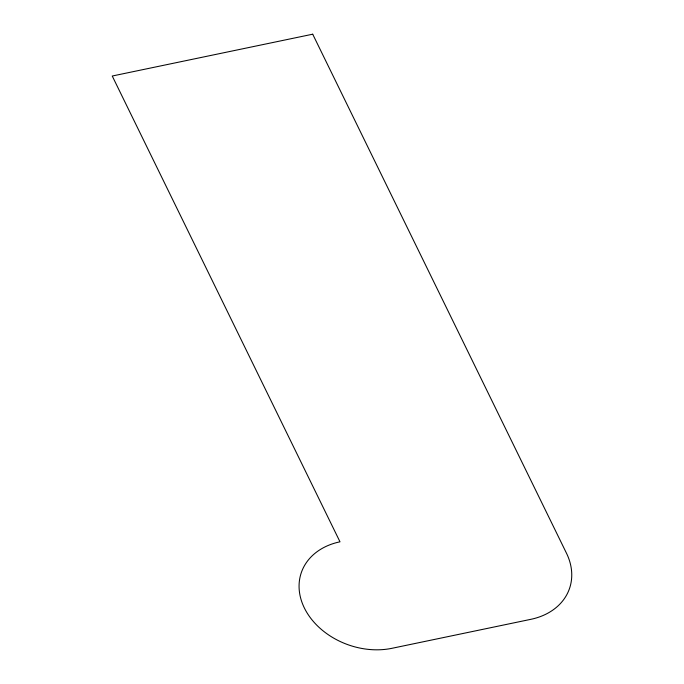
<?xml version="1.0" encoding="UTF-8"?>
<svg xmlns="http://www.w3.org/2000/svg" width="684" height="684" viewBox="0 0 684 684"><rect width="100%" height="100%" fill="white"/><g stroke="black" fill="none" stroke-linecap="round" stroke-linejoin="round"><path stroke-width="1.03" d="M312.708 34.2L112.244 76.018L339.991 541.813A68.477 52.839 19.3 0 0 304.337 607.922A68.477 52.839 19.3 0 0 392.052 648.287L530.835 619.328A68.477 52.839 19.3 0 0 566.489 553.228L312.708 34.2"/></g></svg>
